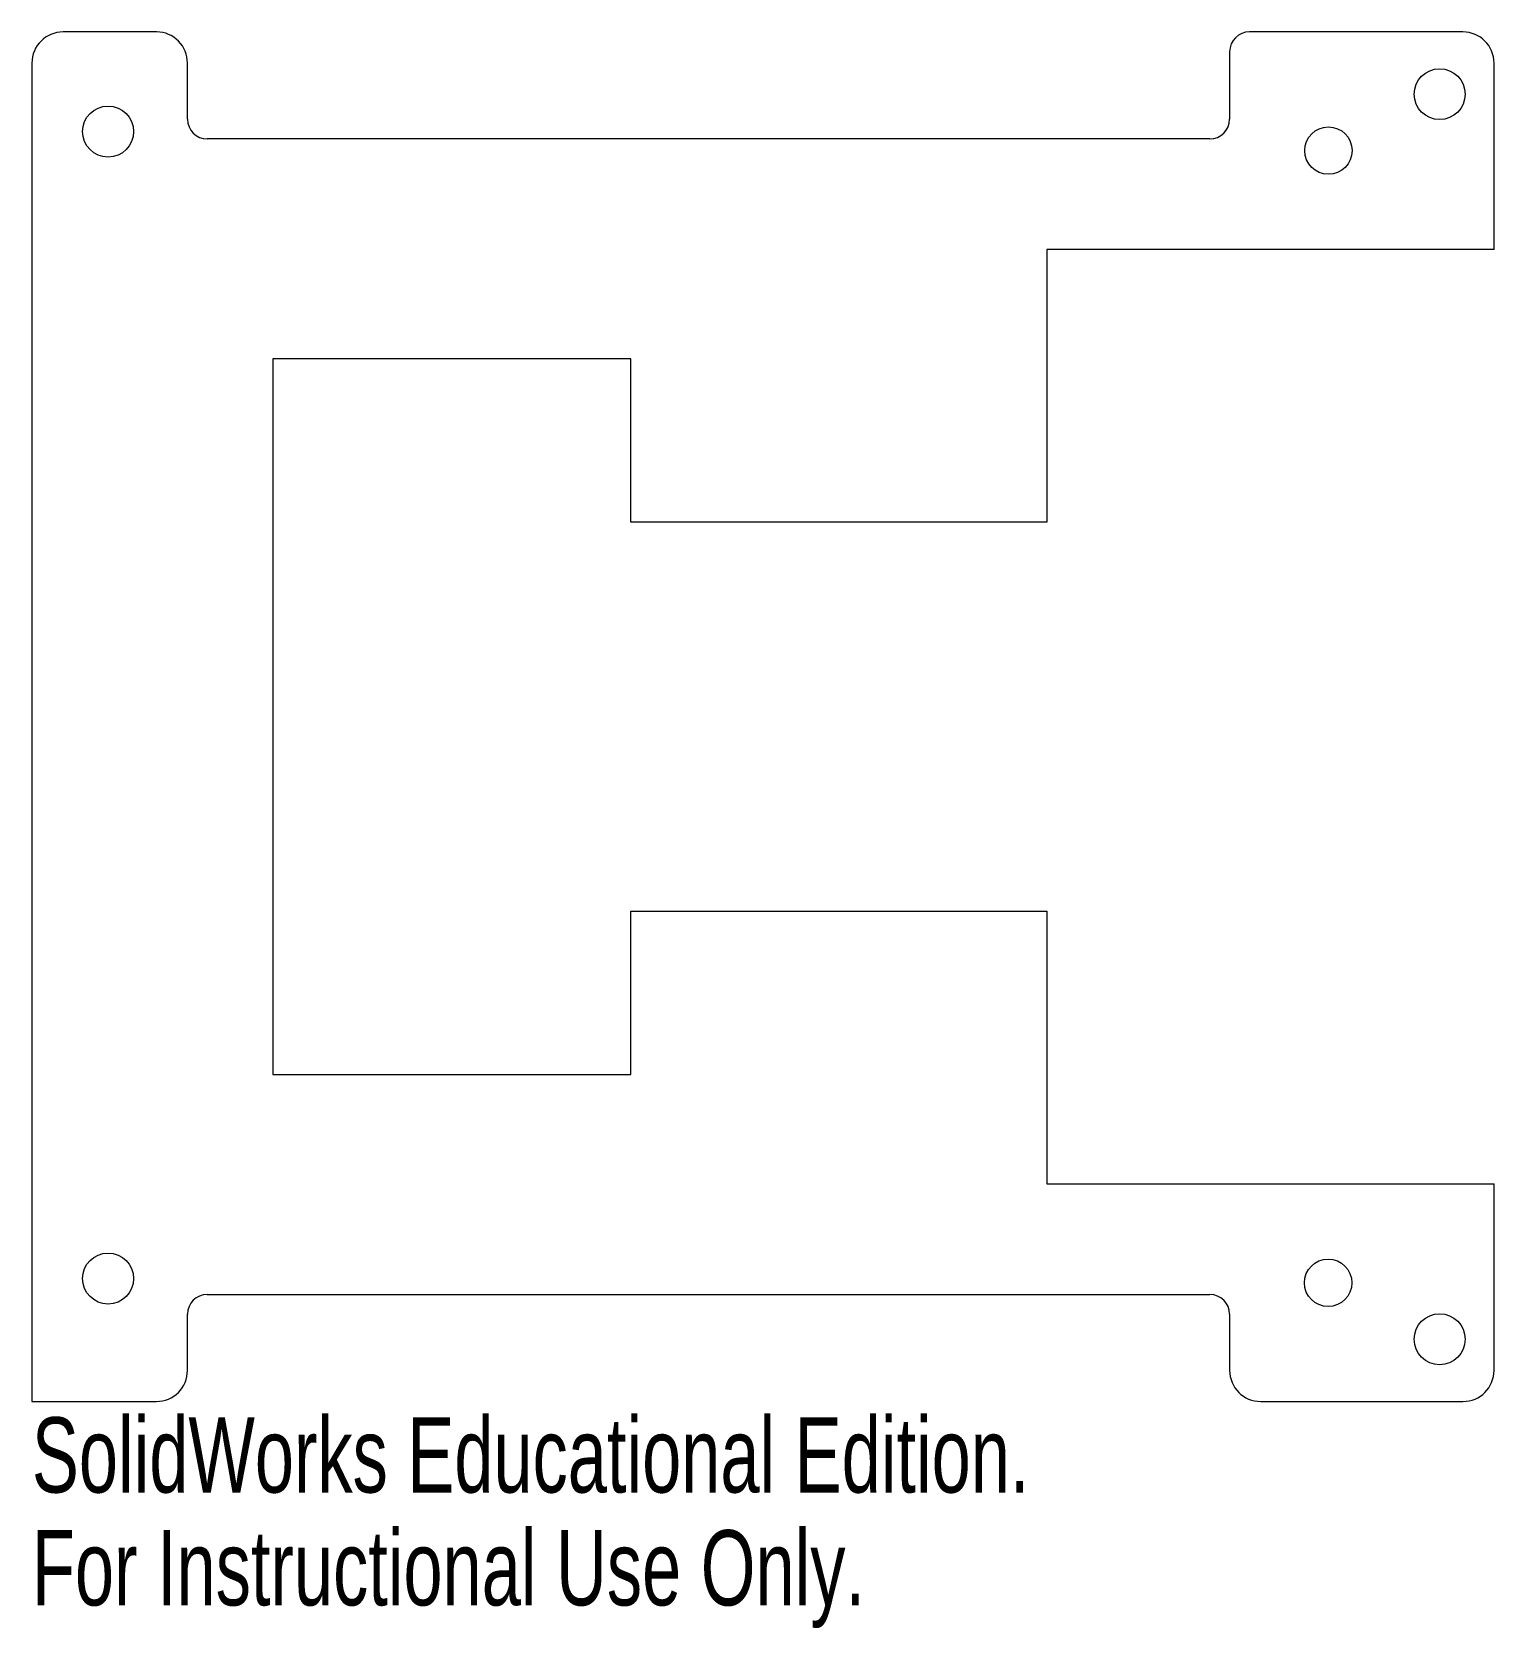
# Model space of a CAD drawing. Header units: inches. Extents: x 0 to 3.7, y -0.57 to 3.46.
import ezdxf

# ---------------------------------------------------------------- set-up
doc = ezdxf.new("R2010")
doc.units = ezdxf.units.IN
doc.header["$MEASUREMENT"] = 0
doc.styles.add('SLDTEXTSTYLE0', font='TXT', dxfattribs={"width": 0.7})

msp = doc.modelspace()

# ---------------------------------------------------------------- linework, layer by layer
at = {"color": 7, "linetype": 'Continuous', "lineweight": 15}
for p, q in [((0.3159, 3.4646), (0.0787, 3.4646)), ((3.622, 3.4646), (3.0815, 3.4646)), ((3.0315, 3.4146), (3.0315, 3.2439)), ((0, 3.3858), (0, 0)), ((0.3937, 3.2439), (0.3937, 3.3858)), ((3.7008, 2.9144), (3.7008, 3.3858)), ((2.9815, 3.1939), (0.4437, 3.1939)), ((2.5691, 2.9144), (2.5691, 2.2244)), ((3.7008, 2.9144), (2.5691, 2.9144)), ((0.6102, 2.6378), (0.6102, 0.8268)), ((1.5157, 2.6378), (0.6102, 2.6378)), ((1.5157, 2.2244), (1.5157, 2.6378)), ((2.5691, 2.2244), (1.5157, 2.2244)), ((1.5157, 1.2402), (2.5691, 1.2402)), ((1.5157, 0.8268), (1.5157, 1.2402)), ((2.5691, 1.2402), (2.5691, 0.5502)), ((0.6102, 0.8268), (1.5157, 0.8268)), ((2.5691, 0.5502), (3.7008, 0.5502)), ((3.7008, 0.0787), (3.7008, 0.5502)), ((0.4437, 0.2707), (2.9815, 0.2707)), ((0.3937, 0.0787), (0.3937, 0.2207)), ((3.0315, 0.2207), (3.0315, 0.0787)), ((0, 0), (0.315, 0)), ((3.1102, 0), (3.622, 0))]:
    msp.add_line(p, q, dxfattribs=at)
for centre, radius in [((3.563, 3.3071), 0.0645), ((0.1929, 3.2126), 0.0645), ((3.2815, 3.1644), 0.06), ((0.1929, 0.311), 0.0645), ((3.2808, 0.3002), 0.06), ((3.563, 0.1575), 0.0645)]:
    msp.add_circle(centre, radius, dxfattribs=at)
for centre, radius, start, end in [((0.0787, 3.3858), 0.0787, 90, 180), ((0.3154, 3.3863), 0.0783, 359.6677, 89.6696), ((3.0815, 3.4146), 0.05, 90, 180), ((3.622, 3.3858), 0.0787, 0, 90), ((0.4437, 3.2439), 0.05, 180, 270), ((2.9815, 3.2439), 0.05, 270, 0), ((0.4437, 0.2207), 0.05, 90, 180), ((2.9815, 0.2207), 0.05, 0, 90), ((0.315, 0.0787), 0.0787, 270, 0), ((3.1102, 0.0787), 0.0787, 180, 270), ((3.622, 0.0787), 0.0787, 270, 0)]:
    msp.add_arc(centre, radius, start, end, dxfattribs=at)

# ---------------------------------------------------------------- texts
at = {"color": 7, "linetype": 'Continuous', "char_height": 0.1903, "attachment_point": 1, "style": 'SLDTEXTSTYLE0'}
for s, insert in [('SolidWorks Educational Edition.', (0, -0.0401)), ('For Instructional Use Only.', (0, -0.3256))]:
    msp.add_mtext(s, dxfattribs=dict(at, insert=insert))

doc.saveas('drawing.dxf')
